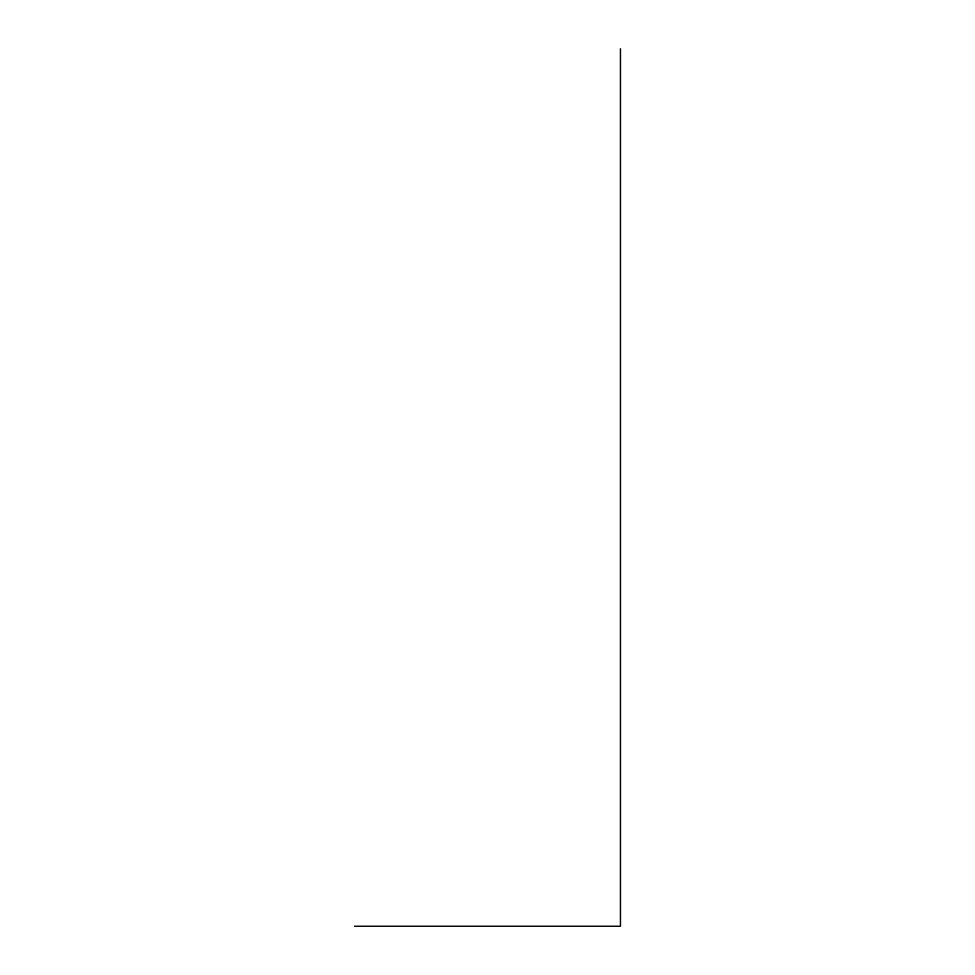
<?xml version="1.0" encoding="UTF-8"?>
<svg xmlns="http://www.w3.org/2000/svg" width="975" height="975" viewBox="0 0 975 975"><rect width="100%" height="100%" fill="white"/><g stroke="black" fill="none" stroke-linecap="round" stroke-linejoin="round"><path stroke-width="1.46" d="M354.547 926.25L620.453 926.25L620.453 48.75"/></g></svg>
